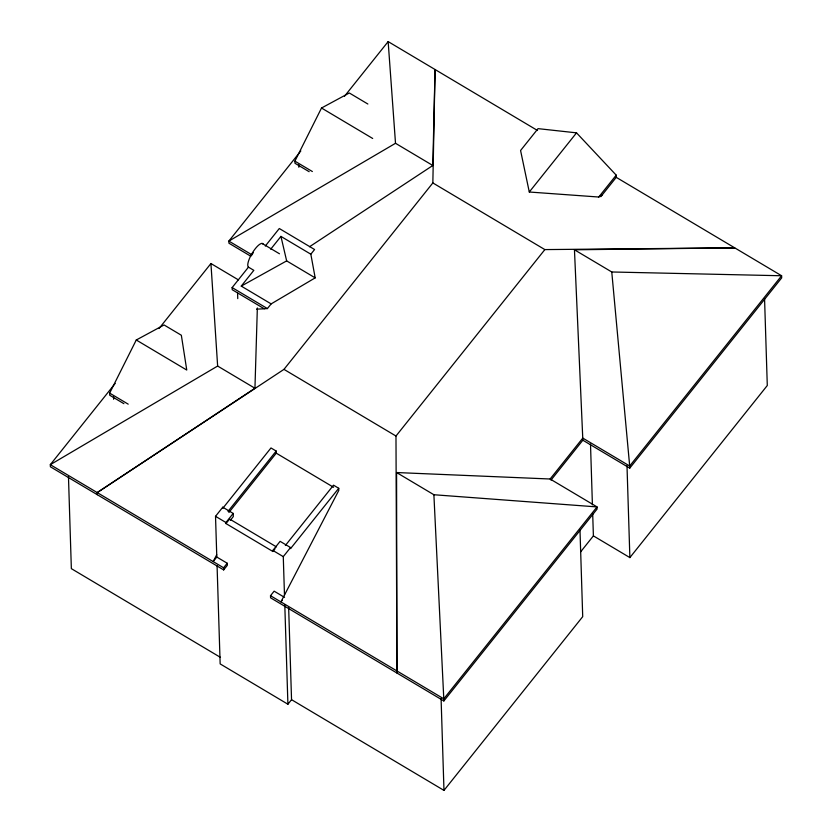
<?xml version="1.0" encoding="UTF-8"?>
<svg xmlns="http://www.w3.org/2000/svg" width="832" height="832" viewBox="0 0 832 832"><rect width="100%" height="100%" fill="white"/><g stroke="black" fill="none" stroke-linecap="round" stroke-linejoin="round"><path stroke-width="1.25" d="M97.292 494.697L97.23 492.586L283.972 369.366L432.848 182.936L435.063 69.514L432.817 165.495L309.535 246.74M97.23 492.586L254.946 388.253L257.348 307.965M123.906 403.676L109.72 395.231L109.658 393.12L136.271 339.997L164.081 324.969L181.345 335.244L186.763 370.053L136.271 339.997M309.14 171.694L294.965 163.259L294.902 161.138L321.516 108.014L349.326 92.986L367.858 104.021M216.726 554.736L213.169 561.59L216.798 557.045L215.519 516.308L222.778 507.218L233.199 513.427L233.303 516.599L230.402 520.239M115.211 383.396L50.315 464.672L50.388 466.783L223.662 569.91L227.292 565.365L227.219 563.243L216.798 557.045M159.016 328.546L210.933 263.526L238.368 279.854M300.82 150.966L228.852 241.082L228.925 243.204L250.869 256.266M344.49 96.283L388.149 41.6L537.545 130.51M256.61 309.14L264.285 308.797L232.201 289.702L232.138 287.581L248.466 267.145A13.759 4.087 -59.2 0 1 252.897 252.065A13.759 4.087 -59.2 0 1 263.172 244.13M265.304 246.043L279.302 228.519L314.579 249.517L310.835 254.197L315.182 277.867L271.149 303.898L267.415 308.578L264.191 308.734M271.149 303.898L241.249 286.104L253.833 270.338L248.466 267.145M270.712 249.205L280.935 236.402L310.835 254.197M228.02 511.378L276.193 451.058L270.982 447.959L222.81 508.279L222.778 507.218M228.894 512.491L276.255 453.17L276.193 451.058M275.059 548.766L272.886 551.491L225.982 523.567L225.94 522.517L233.199 513.427M225.982 523.567L229.601 519.022L276.515 546.946M223.662 569.91L223.6 567.788L227.219 563.243M602.077 195.073L598.759 197.028L529.287 192.015L576.534 132.85L616.221 175.157L616.283 177.278L600.777 196.706M272.886 551.491L272.854 550.43L280.114 541.341L290.534 547.55L290.566 548.6L338.738 488.28L333.528 485.181L285.355 545.501M284.482 595.057L283.275 556.629L290.534 547.55M396.937 673.026L395.98 436.03L544.856 249.59L734.708 247.842L574.454 249.787L582.847 440.211L550.982 480.116M396.874 670.914L396.583 472.534L550.118 479.003L597.033 506.917L597.095 509.038L443.851 700.95L270.577 597.823L270.504 595.712L274.134 591.167L284.554 597.366M598.759 197.028L616.221 175.157M282.381 600.09L280.925 601.91L338.801 490.402L338.738 488.28M217.069 565.604L220.158 663.905L287.914 704.226L291.543 699.681L288.662 607.87M550.118 479.003L582.785 438.1L629.689 466.014L629.762 468.135L582.847 440.211M629.762 468.135L781.685 277.878L781.612 275.756L615.514 176.914M580.601 551.897L593.393 535.881L592.696 513.895M291.543 699.681L443.976 790.4L582.712 616.658L579.987 530.015M593.393 535.881L629.876 557.596L767.291 385.507L764.566 298.865M254.946 388.253L217.641 366.049L50.315 464.672L223.6 567.788M432.817 165.495L395.512 143.291L228.852 241.082L251.898 254.8M241.249 286.104L286.655 260.894L315.182 277.867M611.77 271.981L781.612 275.756L629.689 466.014L611.77 271.981L574.454 249.787M396.583 472.534L433.888 494.738L597.033 506.917L443.789 698.828L443.851 700.95M576.534 132.85L538.034 128.638L520.572 150.498L529.287 192.015M321.516 108.014L372.694 138.476M432.848 182.936L544.856 249.59M294.902 161.138L312.354 171.527M262.059 243.402L279.469 253.77M232.138 287.581L267.415 308.578M283.972 369.366L395.98 436.03M276.255 453.17L333.59 487.292M109.658 393.12L128.201 404.154M215.519 516.308L225.94 522.517M272.854 550.43L283.275 556.629M270.504 595.712L443.789 698.828L433.888 494.738M220.449 657.374L71.354 568.651L68.474 476.83M280.935 236.402L286.655 260.894M388.149 41.6L395.512 143.291M210.933 263.526L217.641 366.049M626.995 465.774L629.876 557.596M590.502 444.07L592.415 504.847M441.085 698.589L443.976 790.4M298.782 164.819L298.865 167.263M284.783 604.646L287.914 704.226M237.578 292.895L237.754 298.626M113.547 396.802L113.62 399.235M252.034 254.769A11.617 3.442 -59.2 0 1 253.323 252.585"/></g></svg>
